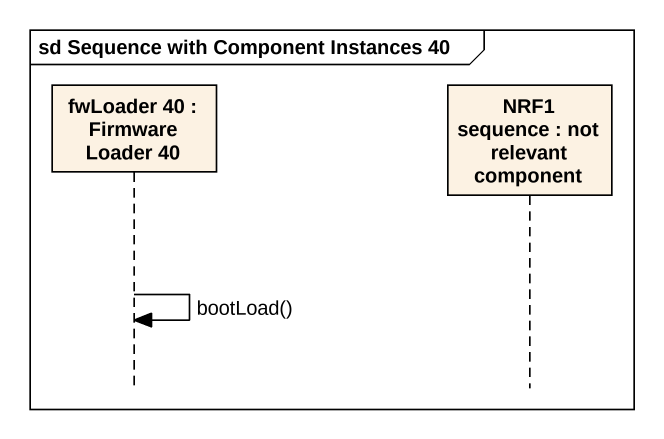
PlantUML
@startuml
mainframe sd Sequence with Component Instances 40
hide footbox
participant "fwLoader 40 : Firmware Loader 40" as fwLoader_40
participant "NRF1 sequence : not relevant component" as NRF1_sequence

fwLoader_40 -> fwLoader_40 : bootLoad()
@enduml
